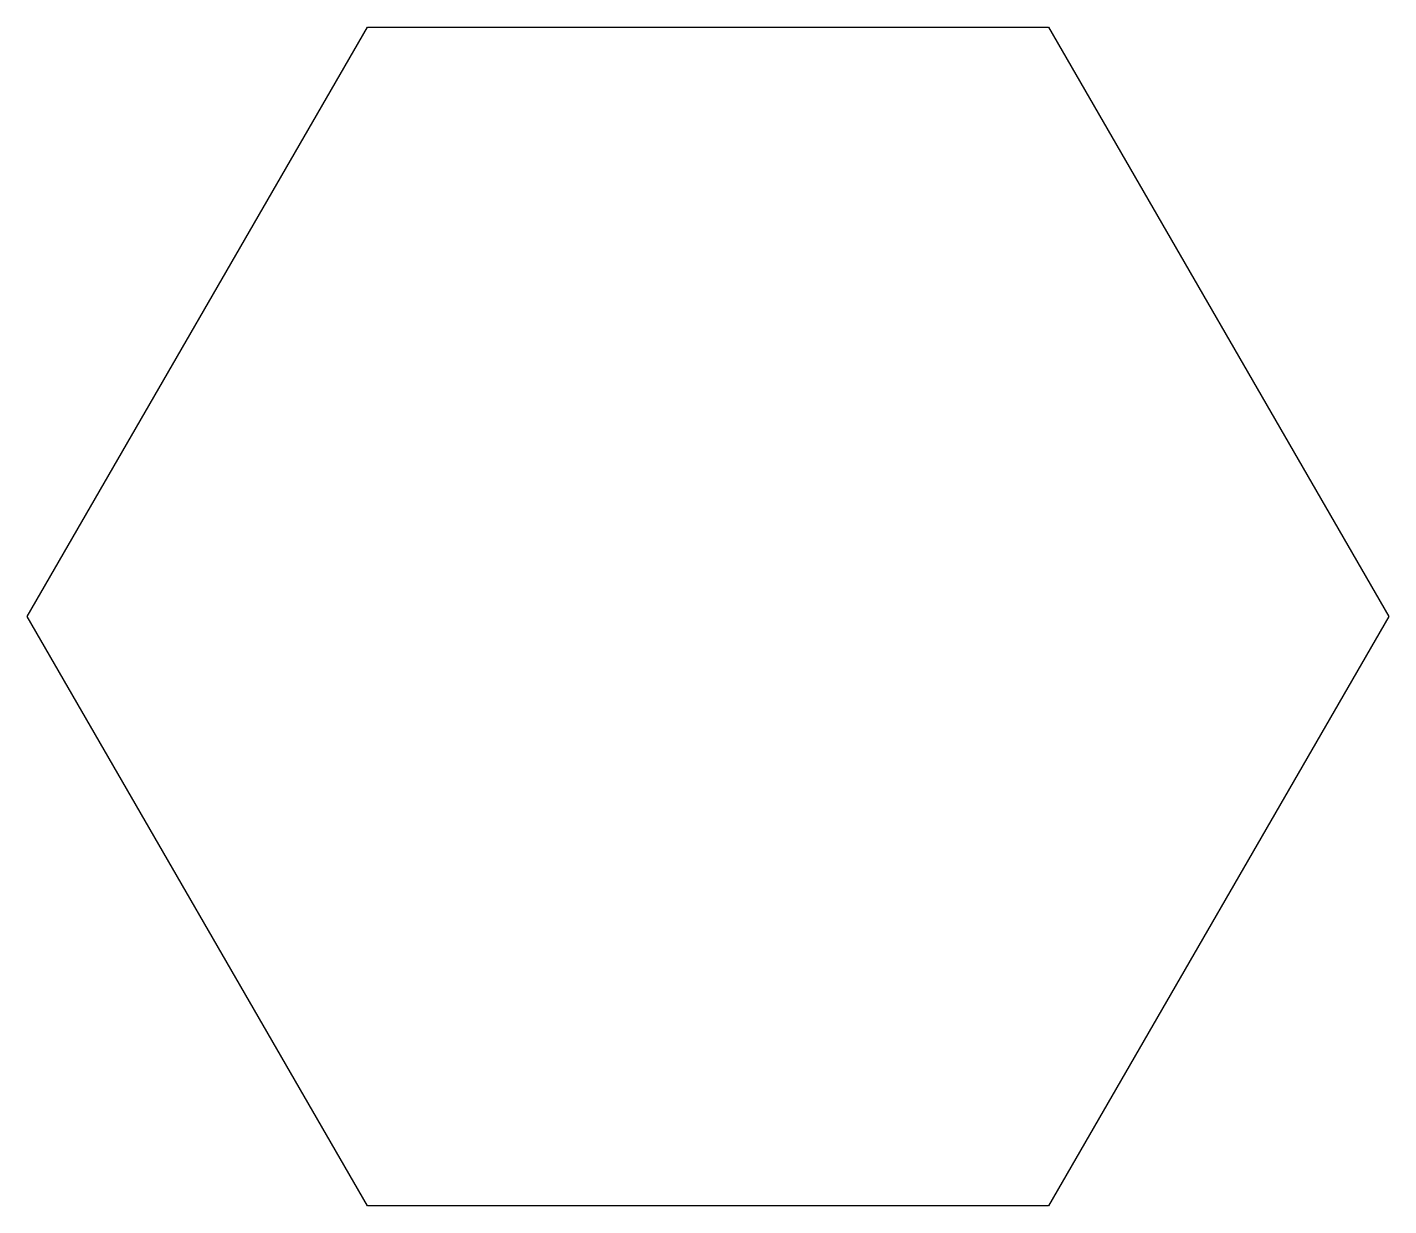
# Model space of a CAD drawing. Extents: x 114.8 to 164.7, y 165.2 to 208.4.
import ezdxf

# ---------------------------------------------------------------- set-up
doc = ezdxf.new("R2010")
doc.units = 0
doc.layers.add('hexspacer', color=7, linetype='CONTINUOUS')

msp = doc.modelspace()

# ---------------------------------------------------------------- linework, layer by layer
at = {"layer": 'hexspacer', "color": 1}
msp.add_lwpolyline([(127.300743, 165.18509), (114.834282, 186.777559), (127.300743, 208.370029), (152.234018, 208.370029), (164.700479, 186.777559), (152.234018, 165.18509), (127.300743, 165.18509), (127.300743, 165.18509)], close=True, dxfattribs=at)

doc.saveas('drawing.dxf')
